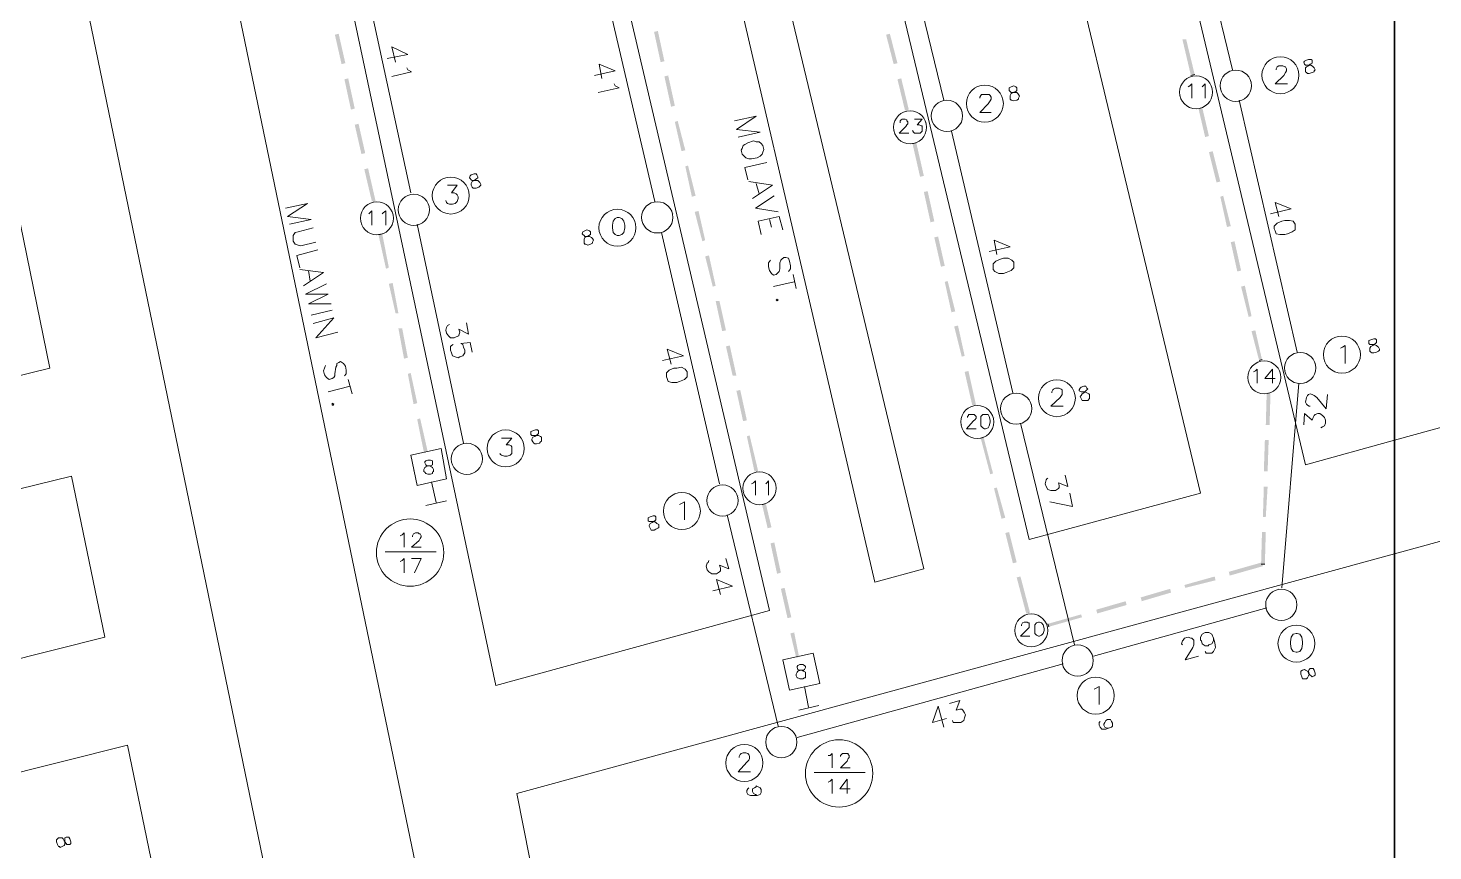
# Model space of a CAD drawing. Header units: millimetres. Extents: x -5 to 817, y 96 to 1062.
# Drawn here: x 508.7 to 631, y 532.2 to 603.9 of the extents above; entities that cross this region are included whole.
import ezdxf

# ---------------------------------------------------------------- set-up
doc = ezdxf.new("R2010")
doc.units = ezdxf.units.MM
for name, color, linetype, true_color in [('PDF_AERIAL', 8, 'Continuous', 0x808080), ('PDF_BORDER', 13, 'Continuous', 0xb85c5c), ('PDF_FEED', 11, 'Continuous', 0xff7f7f), ('PDF_HCOUNT', 8, 'Continuous', 0x808080), ('PDF_POLENUMBER', 8, 'Continuous', 0x808080), ('PDF_RDBKGRD', 8, 'Continuous', 0x808080), ('PDF_RDNAME', 8, 'Continuous', 0x808080), ('PDF_STRAND', 8, 'Continuous', 0x808080)]:
    doc.layers.add(name, color=color, linetype=linetype, true_color=true_color)

msp = doc.modelspace()

# ---------------------------------------------------------------- linework, layer by layer
at = {"layer": 'PDF_AERIAL', "lineweight": 9}
for points in [[(582.96, 620.02), (588.41, 597.6)], [(613.55, 600.24), (609.76, 615.82)], [(537.21, 611.7), (541.99, 589.52)], [(557.98, 611.28), (563.26, 588.78)], [(539.93, 601.23), (541.74, 601.56), (540.34, 602.22), (540.67, 600.9)], [(557.98, 599.74), (559.8, 600.15), (558.39, 600.73), (558.64, 599.49)], [(541.66, 600.4), (541.74, 600.24), (542.07, 600.07), (540.34, 599.66)], [(559.71, 599), (559.8, 598.84), (560.13, 598.67), (558.31, 598.26)], [(619.16, 575.67), (614.13, 597.6)], [(589.07, 594.88), (594.42, 572.12)], [(616.85, 587.7), (618.66, 588.12), (617.26, 588.69), (617.59, 587.46)], [(542.56, 586.8), (546.6, 567.75)], [(563.84, 586.06), (568.87, 564.21)], [(592.36, 584.41), (594.18, 584.82), (592.78, 585.4), (593.02, 584.16)], [(546.85, 578.22), (547.02, 577.23), (546.19, 577.65), (546.28, 577.4), (546.19, 577.15), (546.19, 577.07), (545.95, 576.99), (545.78, 576.9), (545.45, 576.9), (545.29, 577.07), (545.12, 577.32), (545.04, 577.56), (545.12, 577.81), (545.2, 577.98), (545.37, 578.06)], [(547.35, 575.67), (547.18, 576.49), (546.36, 576.41), (546.52, 576.33), (546.6, 576.08), (546.69, 575.83), (546.69, 575.59), (546.52, 575.34), (546.28, 575.26), (546.11, 575.17), (545.86, 575.26), (545.62, 575.34), (545.53, 575.59), (545.45, 575.83), (545.45, 576.16), (545.53, 576.24), (545.7, 576.33)], [(563.92, 574.93), (565.73, 575.34), (564.33, 575.91), (564.66, 574.6)], [(617.84, 555.14), (619.32, 572.95)], [(620.31, 570.97), (620.23, 570.97), (620.07, 571.05), (619.98, 571.13), (619.9, 571.3), (619.98, 571.71), (620.07, 571.88), (620.15, 571.96), (620.31, 572.04), (620.48, 571.96), (620.64, 571.88), (620.89, 571.71), (621.71, 570.72), (621.8, 571.96)], [(619.74, 569.32), (619.82, 570.31), (620.48, 569.73), (620.56, 569.98), (620.64, 570.14), (620.73, 570.23), (620.97, 570.31), (621.14, 570.31), (621.38, 570.14), (621.55, 569.98), (621.63, 569.73), (621.63, 569.48), (621.55, 569.24), (621.38, 569.15), (621.22, 569.07)], [(595.08, 569.48), (599.78, 550.19)], [(598.96, 564.95), (599.21, 563.96), (598.38, 564.29), (598.46, 564.04), (598.46, 563.88), (598.38, 563.8), (598.13, 563.63), (597.97, 563.63), (597.72, 563.63), (597.47, 563.71), (597.31, 563.96), (597.23, 564.21), (597.31, 564.54), (597.39, 564.62), (597.47, 564.7)], [(597.64, 562.64), (599.62, 562.23), (599.37, 563.38)], [(569.53, 561.49), (573.98, 543.1)], [(569.44, 557.69), (569.69, 556.79), (568.87, 557.12), (568.95, 556.87), (568.95, 556.62), (568.87, 556.54), (568.62, 556.37), (568.45, 556.37), (568.21, 556.37), (567.96, 556.54), (567.79, 556.7), (567.71, 557.03), (567.79, 557.28), (567.88, 557.36), (567.96, 557.53)], [(568.29, 554.89), (570.02, 555.3), (568.62, 555.88), (568.95, 554.56)], [(601.43, 549.2), (616.52, 553.41)], [(609.18, 550.19), (609.1, 550.27), (609.18, 550.52), (609.26, 550.6), (609.35, 550.77), (609.68, 550.85), (609.92, 550.77), (610.01, 550.77), (610.17, 550.6), (610.17, 550.44), (610.17, 550.19), (610.09, 549.94), (609.43, 548.87), (610.58, 549.2)], [(611.9, 550.77), (611.9, 550.52), (611.74, 550.27), (611.49, 550.19), (611.41, 550.11), (611.16, 550.11), (610.91, 550.27), (610.83, 550.52), (610.75, 550.6), (610.75, 550.85), (610.91, 551.1), (611.16, 551.26), (611.24, 551.26), (611.49, 551.26), (611.74, 551.1), (611.9, 550.77), (611.99, 550.36), (612.07, 549.94), (611.9, 549.61), (611.74, 549.45), (611.57, 549.45), (611.24, 549.45), (611.16, 549.61)], [(575.63, 542.11), (598.79, 548.54)], [(588.41, 543.02), (587.91, 544.83), (587.42, 543.43), (588.65, 543.76)], [(588.9, 545.08), (589.81, 545.33), (589.48, 544.5), (589.81, 544.58), (589.97, 544.58), (590.05, 544.5), (590.22, 544.26), (590.3, 544.09), (590.22, 543.84), (590.14, 543.6), (589.89, 543.43), (589.64, 543.43), (589.4, 543.43), (589.23, 543.43), (589.15, 543.6)]]:
    msp.add_lwpolyline(points, dxfattribs=at)
for points in [[(618.99, 586.8), (618.83, 587.05), (618.5, 587.13), (618.09, 587.13), (617.84, 587.05), (617.43, 586.88), (617.18, 586.63), (617.18, 586.39), (617.26, 586.22), (617.34, 585.97), (617.67, 585.89), (618.09, 585.89), (618.33, 585.97), (618.75, 586.14), (618.99, 586.3), (618.99, 586.63)], [(594.51, 583.5), (594.34, 583.67), (594.01, 583.83), (593.6, 583.83), (593.35, 583.75), (592.94, 583.58), (592.69, 583.34), (592.69, 583.01), (592.69, 582.84), (592.86, 582.68), (593.19, 582.51), (593.6, 582.51), (593.85, 582.59), (594.26, 582.76), (594.51, 583.01), (594.51, 583.34)], [(566.06, 573.94), (565.9, 574.18), (565.57, 574.35), (565.16, 574.27), (564.91, 574.27), (564.5, 574.1), (564.25, 573.85), (564.25, 573.52), (564.33, 573.36), (564.41, 573.11), (564.74, 573.03), (565.16, 573.03), (565.4, 573.11), (565.82, 573.28), (566.06, 573.52), (566.06, 573.77)]]:
    msp.add_lwpolyline(points, close=True, dxfattribs=at)
at = {"layer": 'PDF_BORDER', "lineweight": 25}
for points in [[(501.01, 424.46), (627.65, 424.46), (627.65, 143.48), (627.65, 424.46), (807.39, 424.46), (627.65, 424.46), (627.65, 746.99), (807.39, 746.99)], [(627.65, 640.47), (627.65, 424.46), (377.18, 424.46)]]:
    msp.add_lwpolyline(points, dxfattribs=at)
at = {"layer": 'PDF_FEED', "lineweight": 0}
for points in [[(610.25, 599.82), (609.92, 599.74)], [(585.68, 593.81), (586.01, 593.89)], [(539.18, 585.89), (539.51, 585.97)], [(616.11, 575.01), (615.86, 574.93)], [(591.62, 568.16), (591.87, 568.25)], [(572.58, 562.39), (572.91, 562.48)], [(616.36, 557.2), (616.03, 557.2)], [(597.56, 551.76), (597.47, 552.01)]]:
    msp.add_lwpolyline(points, dxfattribs=at)
at = {"layer": 'PDF_FEED', "lineweight": 20}
for points in [[(610.09, 599.74), (610.09, 599.74)], [(611.9, 598.67), (611.9, 598.67)], [(609.02, 598.01), (609.02, 598.01)], [(610.75, 596.94), (610.75, 596.94)], [(585.19, 596.69), (585.19, 596.69)], [(584.12, 594.96), (584.12, 594.96)], [(586.92, 595.62), (586.92, 595.62)], [(585.85, 593.89), (585.85, 593.89)], [(538.77, 588.78), (538.77, 588.78)], [(540.5, 587.62), (540.5, 587.62)], [(537.62, 587.05), (537.62, 587.05)], [(539.35, 585.89), (539.35, 585.89)], [(616.03, 575.01), (616.03, 575.01)], [(617.76, 573.85), (617.76, 573.85)], [(614.87, 573.19), (614.87, 573.19)], [(616.69, 572.12), (616.69, 572.12)], [(591.04, 571.05), (591.04, 571.05)], [(592.86, 569.98), (592.86, 569.98)], [(589.97, 569.32), (589.97, 569.32)], [(591.79, 568.16), (591.79, 568.16)], [(543.31, 566.93), (543.31, 566.93)], [(542.24, 565.36), (542.24, 565.36)], [(544.87, 565.94), (544.87, 565.94)], [(572.08, 565.28), (572.08, 565.28)], [(543.8, 564.37), (544.21, 562.56)], [(543.8, 564.37), (543.8, 564.37)], [(573.89, 564.21), (573.89, 564.21)], [(543.31, 562.31), (545.12, 562.72)], [(571.01, 563.55), (571.01, 563.55)], [(572.74, 562.39), (572.74, 562.39)], [(539.76, 558.27), (544.21, 558.27)], [(595.74, 552.99), (595.74, 552.99)], [(597.56, 551.84), (597.56, 551.84)], [(594.67, 551.18), (594.67, 551.18)], [(596.49, 550.11), (596.49, 550.11)], [(575.71, 549.12), (575.71, 549.12)], [(577.28, 548.13), (577.28, 548.13)], [(574.64, 547.55), (574.64, 547.55)], [(576.29, 546.56), (576.29, 546.56)], [(576.29, 546.56), (576.62, 544.75)], [(575.79, 544.5), (577.52, 544.91)], [(577.11, 539.06), (581.56, 539.06)]]:
    msp.add_lwpolyline(points, dxfattribs=at)
at = {"layer": 'PDF_FEED', "color": 7, "lineweight": 9}
for points in [[(609.68, 598.75), (609.84, 598.84), (610.01, 599), (610.01, 597.76)], [(610.91, 598.75), (611, 598.84), (611.16, 599), (611.16, 597.76)], [(584.61, 595.62), (584.61, 595.7), (584.61, 595.78), (584.7, 595.87), (584.78, 595.95), (585.03, 595.95), (585.19, 595.87), (585.19, 595.78), (585.27, 595.7), (585.27, 595.54), (585.19, 595.45), (585.11, 595.29), (584.53, 594.71), (585.36, 594.71)], [(585.85, 595.95), (586.51, 595.95), (586.1, 595.45), (586.26, 595.45), (586.43, 595.37), (586.51, 595.37), (586.51, 595.13), (586.51, 595.04), (586.51, 594.88), (586.34, 594.71), (586.18, 594.71), (586.01, 594.71), (585.85, 594.71), (585.77, 594.8), (585.68, 594.96)], [(538.36, 587.7), (538.44, 587.79), (538.61, 587.95), (538.61, 586.72)], [(539.51, 587.7), (539.6, 587.79), (539.84, 587.95), (539.84, 586.72)], [(615.37, 573.94), (615.53, 574.02), (615.7, 574.18), (615.7, 572.95)], [(617.01, 572.95), (617.01, 574.18), (616.36, 573.36), (617.26, 573.36)], [(590.47, 569.98), (590.47, 570.06), (590.55, 570.14), (590.55, 570.23), (590.71, 570.23), (590.96, 570.23), (591.04, 570.23), (591.13, 570.14), (591.21, 570.06), (591.21, 569.9), (591.13, 569.81), (590.96, 569.65), (590.38, 568.99), (591.21, 568.99)], [(571.67, 564.21), (571.83, 564.29), (572, 564.45), (572, 563.22)], [(572.91, 564.21), (572.99, 564.29), (573.15, 564.45), (573.15, 563.22)], [(541.08, 559.67), (541.25, 559.76), (541.41, 559.92), (541.41, 558.68)], [(542.15, 559.59), (542.15, 559.67), (542.24, 559.84), (542.4, 559.92), (542.65, 559.92), (542.73, 559.84), (542.81, 559.84), (542.89, 559.67), (542.89, 559.59), (542.81, 559.43), (542.73, 559.26), (542.07, 558.68), (542.89, 558.68)], [(541.08, 557.45), (541.25, 557.53), (541.41, 557.69), (541.41, 556.46)], [(542.32, 556.46), (542.89, 557.69), (542.07, 557.69)], [(595.17, 551.84), (595.17, 551.92), (595.25, 552.09), (595.41, 552.17), (595.66, 552.17), (595.74, 552.09), (595.83, 552.09), (595.83, 551.92), (595.83, 551.84), (595.83, 551.68), (595.66, 551.51), (595.08, 550.93), (595.91, 550.93)], [(578.35, 540.54), (578.51, 540.54), (578.68, 540.71), (578.68, 539.47)], [(579.42, 540.46), (579.42, 540.54), (579.5, 540.63), (579.58, 540.71), (579.67, 540.71), (579.91, 540.71), (580.08, 540.71), (580.08, 540.63), (580.16, 540.54), (580.16, 540.38), (580.08, 540.3), (580, 540.05), (579.42, 539.47), (580.24, 539.47)], [(578.35, 538.24), (578.51, 538.32), (578.68, 538.48), (578.68, 537.25)], [(580, 537.25), (580, 538.48), (579.34, 537.66), (580.24, 537.66)]]:
    msp.add_lwpolyline(points, dxfattribs=at)
for points in [[(591.95, 570.23), (591.79, 570.23), (591.62, 570.06), (591.62, 569.73), (591.62, 569.57), (591.62, 569.24), (591.79, 569.07), (591.95, 568.99), (592.03, 568.99), (592.28, 569.07), (592.36, 569.24), (592.45, 569.57), (592.45, 569.73), (592.36, 570.06), (592.28, 570.23), (592.03, 570.23)], [(543.47, 566.27), (543.31, 566.19), (543.22, 566.1), (543.22, 566.02), (543.31, 565.86), (543.39, 565.77), (543.64, 565.77), (543.8, 565.69), (543.88, 565.61), (543.97, 565.44), (543.97, 565.28), (543.88, 565.2), (543.88, 565.11), (543.72, 565.03), (543.47, 565.03), (543.31, 565.11), (543.22, 565.2), (543.14, 565.28), (543.14, 565.44), (543.22, 565.61), (543.31, 565.69), (543.47, 565.77), (543.72, 565.77), (543.88, 565.86), (543.88, 566.02), (543.88, 566.1), (543.88, 566.19), (543.72, 566.27)], [(596.65, 552.17), (596.49, 552.09), (596.32, 551.92), (596.32, 551.59), (596.32, 551.43), (596.32, 551.18), (596.49, 551.02), (596.65, 550.93), (596.73, 550.93), (596.9, 551.02), (597.06, 551.18), (597.15, 551.43), (597.15, 551.59), (597.06, 551.92), (596.9, 552.09), (596.73, 552.17)], [(575.87, 548.46), (575.71, 548.38), (575.63, 548.3), (575.63, 548.21), (575.71, 548.05), (575.79, 547.97), (576.04, 547.97), (576.2, 547.88), (576.37, 547.8), (576.37, 547.64), (576.37, 547.47), (576.37, 547.31), (576.29, 547.31), (576.12, 547.22), (575.87, 547.22), (575.71, 547.31), (575.63, 547.31), (575.54, 547.47), (575.54, 547.64), (575.63, 547.8), (575.71, 547.88), (575.96, 547.97), (576.2, 547.97), (576.29, 548.05), (576.37, 548.21), (576.37, 548.3), (576.29, 548.38), (576.12, 548.46)]]:
    msp.add_lwpolyline(points, close=True, dxfattribs=at)
at = {"layer": 'PDF_FEED', "lineweight": 20}
for points in [[(542.56, 564.04), (545.12, 564.62), (544.63, 567.26), (541.99, 566.68)], [(574.97, 546.23), (577.61, 546.81), (577.03, 549.45), (574.39, 548.87)]]:
    msp.add_lwpolyline(points, close=True, dxfattribs=at)
for centre, radius in [((610.37, 598.28), 1.44), ((585.47, 595.23), 1.44), ((539.05, 587.31), 1.44), ((616.31, 573.46), 1.44), ((591.32, 569.58), 1.44), ((572.36, 563.81), 1.44), ((541.94, 558.21), 2.93), ((596.02, 551.44), 1.44), ((579.29, 538.99), 2.93)]:
    msp.add_circle(centre, radius, dxfattribs=at)
at = {"layer": 'PDF_FEED', "transparency": 33554559}
for points in [[(536.3, 600.81), (535.39, 603.29), (535.72, 603.37)], [(535.97, 600.73), (536.3, 600.81), (535.39, 603.29)], [(564.08, 600.98), (563.18, 603.53), (563.51, 603.62)], [(563.75, 600.9), (564.08, 600.98), (563.18, 603.53)], [(584.37, 600.81), (583.38, 603.29), (583.71, 603.37)], [(584.04, 600.73), (584.37, 600.81), (583.38, 603.29)], [(609.51, 602.88), (609.18, 602.88), (610.25, 599.82)], [(609.18, 602.88), (610.25, 599.82), (609.92, 599.74)], [(537.12, 596.86), (536.22, 599.41), (536.55, 599.49)], [(536.79, 596.77), (537.12, 596.86), (536.22, 599.41)], [(564.99, 597.1), (564.08, 599.66), (564.41, 599.74)], [(564.66, 597.02), (564.99, 597.1), (564.08, 599.66)], [(585.36, 596.77), (584.37, 599.41), (584.7, 599.49)], [(585.03, 596.69), (585.36, 596.77), (584.37, 599.41)], [(610.91, 596.94), (610.58, 596.86), (611.49, 594.47)], [(565.9, 593.23), (564.99, 595.7), (565.24, 595.78)], [(565.57, 593.15), (565.9, 593.23), (564.99, 595.7)], [(610.58, 596.86), (611.49, 594.47), (611.16, 594.38)], [(538.03, 592.98), (537.12, 595.45), (537.45, 595.54)], [(537.7, 592.9), (538.03, 592.98), (537.12, 595.45)], [(586.67, 591), (585.68, 593.81), (586.01, 593.89)], [(586.34, 590.92), (586.67, 591), (585.68, 593.81)], [(611.82, 593.15), (611.49, 593.06), (612.48, 590.51)], [(611.49, 593.06), (612.48, 590.51), (612.15, 590.43)], [(538.94, 588.78), (537.95, 591.58), (538.28, 591.66)], [(538.61, 588.78), (538.94, 588.78), (537.95, 591.58)], [(566.8, 589.27), (565.9, 591.83), (566.14, 591.91)], [(566.47, 589.19), (566.8, 589.27), (565.9, 591.83)], [(587.58, 587.05), (586.67, 589.6), (587, 589.68)], [(587.25, 586.96), (587.58, 587.05), (586.67, 589.6)], [(612.73, 589.27), (612.48, 589.19), (613.39, 586.63)], [(612.48, 589.19), (613.39, 586.63), (613.06, 586.55)], [(567.63, 585.4), (566.72, 587.87), (567.05, 587.95)], [(567.38, 585.31), (567.63, 585.4), (566.72, 587.87)], [(540.09, 583.01), (539.18, 585.89), (539.51, 585.97)], [(539.84, 582.92), (540.09, 583.01), (539.18, 585.89)], [(588.49, 583.17), (587.58, 585.64), (587.91, 585.73)], [(588.16, 583.09), (588.49, 583.17), (587.58, 585.64)], [(613.72, 585.31), (613.39, 585.23), (614.29, 582.76)], [(613.39, 585.23), (614.29, 582.76), (613.96, 582.68)], [(568.54, 581.44), (567.63, 583.99), (567.96, 584.08)], [(568.29, 581.36), (568.54, 581.44), (567.63, 583.99)], [(540.92, 579.05), (540.09, 581.6), (540.42, 581.69)], [(540.67, 579.05), (540.92, 579.05), (540.09, 581.6)], [(589.4, 579.21), (588.49, 581.77), (588.74, 581.85)], [(589.07, 579.13), (589.4, 579.21), (588.49, 581.77)], [(614.62, 581.44), (614.29, 581.36), (615.2, 578.8)], [(614.29, 581.36), (615.2, 578.8), (614.95, 578.72)], [(569.11, 577.48), (569.44, 577.56), (568.54, 580.12)], [(569.44, 577.56), (568.54, 580.12), (568.87, 580.12)], [(541.41, 575.09), (541.74, 575.17), (540.92, 577.73)], [(541.74, 575.17), (540.92, 577.73), (541.25, 577.73)], [(590.22, 575.34), (589.31, 577.89), (589.64, 577.98)], [(589.97, 575.26), (590.22, 575.34), (589.31, 577.89)], [(615.53, 577.56), (615.2, 577.48), (616.11, 575.01)], [(615.2, 577.48), (616.11, 575.01), (615.86, 574.93)], [(570.35, 573.61), (569.44, 576.16), (569.77, 576.24)], [(570.02, 573.61), (570.35, 573.61), (569.44, 576.16)], [(542.56, 571.22), (541.74, 573.77), (541.99, 573.85)], [(542.24, 571.13), (542.56, 571.22), (541.74, 573.77)], [(591.21, 571.05), (590.22, 573.94), (590.55, 574.02)], [(590.88, 571.05), (591.21, 571.05), (590.22, 573.94)], [(571.26, 569.73), (570.35, 572.29), (570.68, 572.37)], [(570.93, 569.65), (571.26, 569.73), (570.35, 572.29)], [(616.52, 572.12), (616.77, 569.32), (616.44, 569.32)], [(616.85, 572.12), (616.52, 572.12), (616.77, 569.32)], [(543.47, 567.01), (542.56, 569.81), (542.81, 569.9)], [(543.14, 566.93), (543.47, 567.01), (542.56, 569.81)], [(572.25, 565.28), (571.26, 568.33), (571.5, 568.41)], [(571.92, 565.28), (572.25, 565.28), (571.26, 568.33)], [(592.69, 565.11), (591.62, 568.16), (591.87, 568.25)], [(592.45, 565.03), (592.69, 565.11), (591.62, 568.16)], [(616.36, 568), (616.6, 565.28), (616.27, 565.28)], [(616.69, 568), (616.36, 568), (616.6, 565.28)], [(593.76, 561.24), (592.78, 563.8), (593.02, 563.88)], [(616.27, 563.96), (616.44, 561.32), (616.19, 561.32)], [(616.6, 563.96), (616.27, 563.96), (616.44, 561.32)], [(593.43, 561.16), (593.76, 561.24), (592.78, 563.8)], [(573.4, 560.41), (572.58, 562.39), (572.91, 562.48)], [(573.07, 560.33), (573.4, 560.41), (572.58, 562.39)], [(574.22, 556.46), (573.32, 559.01), (573.65, 559.1)], [(573.89, 556.37), (574.22, 556.46), (573.32, 559.01)], [(594.75, 557.36), (593.76, 559.92), (594.09, 560)], [(594.42, 557.28), (594.75, 557.36), (593.76, 559.92)], [(616.11, 560), (616.36, 557.2), (616.03, 557.2)], [(616.44, 560), (616.11, 560), (616.36, 557.2)], [(616.11, 557.36), (613.3, 556.21), (613.22, 556.54)], [(616.19, 557.03), (616.11, 557.36), (613.3, 556.21)], [(595.91, 552.99), (594.75, 556.05), (595.08, 556.13)], [(595.58, 552.91), (595.91, 552.99), (594.75, 556.05)], [(611.99, 556.13), (609.43, 555.14), (609.35, 555.39)], [(612.07, 555.8), (611.99, 556.13), (609.43, 555.14)], [(575.13, 552.58), (574.22, 555.06), (574.55, 555.14)], [(574.8, 552.5), (575.13, 552.58), (574.22, 555.06)], [(608.11, 555.06), (605.64, 553.98), (605.55, 554.31)], [(608.19, 554.73), (608.11, 555.06), (605.64, 553.98)], [(604.24, 553.98), (601.76, 552.91), (601.68, 553.24)], [(604.32, 553.65), (604.24, 553.98), (601.76, 552.91)], [(600.36, 552.83), (597.56, 551.76), (597.47, 552.01)], [(600.44, 552.58), (600.36, 552.83), (597.56, 551.76)], [(575.79, 549.2), (575.05, 551.18), (575.38, 551.26)], [(575.54, 549.12), (575.79, 549.2), (575.05, 551.18)]]:
    msp.add_solid(points, dxfattribs=at)
at = {"layer": 'PDF_HCOUNT', "lineweight": 9}
for points in [[(617.34, 600.24), (617.34, 600.32), (617.43, 600.48), (617.59, 600.57), (617.92, 600.57), (618.09, 600.48), (618.17, 600.48), (618.25, 600.32), (618.25, 600.15), (618.17, 599.99), (618, 599.74), (617.26, 599), (618.33, 599)], [(591.54, 597.76), (591.54, 597.85), (591.62, 598.01), (591.7, 598.09), (591.87, 598.09), (592.2, 598.09), (592.36, 598.09), (592.45, 598.01), (592.53, 597.85), (592.53, 597.68), (592.45, 597.52), (592.28, 597.27), (591.54, 596.53), (592.53, 596.53)], [(545.2, 590.18), (546.03, 590.18), (545.53, 589.52), (545.78, 589.52), (545.95, 589.44), (546.03, 589.35), (546.11, 589.19), (546.11, 589.02), (546.03, 588.78), (545.86, 588.61), (545.62, 588.53), (545.37, 588.53), (545.2, 588.61), (545.12, 588.69), (545.04, 588.86)], [(622.95, 576), (623.12, 576.08), (623.36, 576.24), (623.36, 574.68)], [(597.8, 572.12), (597.8, 572.2), (597.89, 572.37), (597.97, 572.45), (598.13, 572.53), (598.46, 572.53), (598.63, 572.45), (598.71, 572.37), (598.71, 572.2), (598.71, 572.04), (598.71, 571.96), (598.55, 571.71), (597.72, 570.97), (598.79, 570.97)], [(549.9, 568.16), (550.81, 568.16), (550.31, 567.59), (550.56, 567.59), (550.73, 567.51), (550.81, 567.42), (550.81, 567.18), (550.81, 567.01), (550.81, 566.85), (550.64, 566.68), (550.4, 566.6), (550.15, 566.6), (549.9, 566.68), (549.82, 566.76), (549.74, 566.85)], [(565.4, 562.39), (565.57, 562.48), (565.82, 562.64), (565.82, 561.07)], [(601.51, 546.32), (601.68, 546.4), (601.93, 546.56), (601.93, 545)], [(570.6, 540.38), (570.6, 540.46), (570.68, 540.63), (570.76, 540.71), (570.93, 540.79), (571.17, 540.79), (571.34, 540.71), (571.42, 540.63), (571.5, 540.46), (571.5, 540.3), (571.42, 540.13), (571.26, 539.97), (570.51, 539.14), (571.59, 539.14)]]:
    msp.add_lwpolyline(points, dxfattribs=at)
for points in [[(559.96, 587.38), (559.8, 587.29), (559.63, 587.05), (559.55, 586.72), (559.55, 586.47), (559.63, 586.06), (559.8, 585.89), (559.96, 585.81), (560.13, 585.81), (560.37, 585.89), (560.54, 586.06), (560.62, 586.47), (560.62, 586.72), (560.54, 587.05), (560.37, 587.29), (560.13, 587.38)], [(619.08, 551.18), (618.83, 551.1), (618.66, 550.85), (618.58, 550.44), (618.58, 550.27), (618.66, 549.86), (618.83, 549.61), (619.08, 549.53), (619.16, 549.53), (619.41, 549.61), (619.57, 549.86), (619.65, 550.27), (619.65, 550.44), (619.57, 550.85), (619.41, 551.1), (619.16, 551.18)]]:
    msp.add_lwpolyline(points, close=True, dxfattribs=at)
for centre in [(617.71, 599.76), (591.98, 597.29), (545.48, 589.29), (559.99, 586.49), (623.07, 575.44), (598.25, 571.65), (550.26, 567.28), (565.6, 561.83), (619.11, 550.29), (601.63, 545.76), (571.04, 539.9)]:
    msp.add_circle(centre, 1.61, dxfattribs=at)
at = {"layer": 'PDF_POLENUMBER', "lineweight": 9}
for points in [[(619.98, 601.06), (619.82, 600.98), (619.74, 600.9), (619.82, 600.73), (619.9, 600.65), (619.98, 600.65), (620.23, 600.65), (620.4, 600.65), (620.56, 600.48), (620.64, 600.4), (620.73, 600.24), (620.64, 600.15), (620.64, 600.07), (620.48, 599.99), (620.23, 599.91), (620.07, 599.91), (619.98, 599.99), (619.9, 600.07), (619.9, 600.24), (619.9, 600.4), (619.98, 600.48), (620.15, 600.57), (620.31, 600.73), (620.48, 600.81), (620.48, 600.9), (620.48, 601.06), (620.4, 601.14), (620.15, 601.14)], [(594.26, 598.75), (594.09, 598.67), (594.09, 598.51), (594.09, 598.42), (594.18, 598.34), (594.26, 598.26), (594.51, 598.26), (594.75, 598.26), (594.84, 598.18), (594.92, 598.09), (595, 597.93), (594.92, 597.76), (594.92, 597.68), (594.75, 597.6), (594.51, 597.52), (594.34, 597.6), (594.26, 597.6), (594.18, 597.68), (594.18, 597.85), (594.18, 598.01), (594.26, 598.18), (594.42, 598.26), (594.67, 598.34), (594.75, 598.42), (594.75, 598.59), (594.75, 598.67), (594.67, 598.75), (594.51, 598.84)], [(547.26, 591.09), (547.18, 591), (547.1, 590.84), (547.18, 590.76), (547.26, 590.67), (547.35, 590.59), (547.59, 590.59), (547.84, 590.59), (547.92, 590.51), (548.01, 590.43), (548.09, 590.26), (548.09, 590.18), (548.01, 590.1), (547.92, 590.01), (547.68, 589.93), (547.51, 589.93), (547.43, 589.93), (547.35, 590.01), (547.26, 590.18), (547.26, 590.34), (547.35, 590.51), (547.51, 590.59), (547.76, 590.76), (547.84, 590.84), (547.84, 590.92), (547.76, 591.09), (547.68, 591.17), (547.51, 591.17)], [(557.16, 586.22), (556.99, 586.14), (556.91, 585.97), (556.99, 585.89), (557.08, 585.81), (557.16, 585.73), (557.41, 585.73), (557.57, 585.73), (557.74, 585.64), (557.82, 585.56), (557.9, 585.4), (557.82, 585.23), (557.82, 585.15), (557.65, 585.07), (557.41, 584.98), (557.24, 585.07), (557.16, 585.07), (557.08, 585.15), (557.08, 585.31), (557.08, 585.48), (557.16, 585.64), (557.32, 585.73), (557.49, 585.81), (557.65, 585.89), (557.65, 586.06), (557.65, 586.14), (557.57, 586.22), (557.32, 586.3)], [(625.59, 576.74), (625.42, 576.66), (625.42, 576.57), (625.42, 576.41), (625.51, 576.33), (625.67, 576.33), (625.84, 576.33), (626.08, 576.24), (626.17, 576.16), (626.25, 576.08), (626.33, 575.91), (626.33, 575.83), (626.25, 575.75), (626.08, 575.67), (625.84, 575.59), (625.67, 575.59), (625.59, 575.67), (625.51, 575.75), (625.51, 575.91), (625.51, 576), (625.59, 576.16), (625.75, 576.24), (626, 576.41), (626.08, 576.49), (626.08, 576.57), (626.08, 576.74), (626, 576.82), (625.84, 576.82)], [(600.36, 572.62), (600.28, 572.53), (600.2, 572.37), (600.2, 572.29), (600.36, 572.2), (600.44, 572.2), (600.69, 572.2), (600.86, 572.12), (601.02, 572.04), (601.1, 571.96), (601.1, 571.79), (601.1, 571.63), (600.94, 571.46), (600.69, 571.46), (600.53, 571.46), (600.44, 571.46), (600.36, 571.63), (600.28, 571.79), (600.36, 571.88), (600.44, 572.04), (600.61, 572.12), (600.77, 572.29), (600.86, 572.37), (600.94, 572.45), (600.86, 572.53), (600.77, 572.7), (600.61, 572.7)], [(552.62, 568.82), (552.46, 568.74), (552.46, 568.58), (552.46, 568.49), (552.54, 568.41), (552.71, 568.41), (552.95, 568.41), (553.12, 568.41), (553.28, 568.33), (553.37, 568.25), (553.37, 568), (553.37, 567.92), (553.28, 567.84), (553.2, 567.75), (552.95, 567.67), (552.79, 567.67), (552.71, 567.75), (552.62, 567.84), (552.54, 568), (552.54, 568.08), (552.62, 568.25), (552.79, 568.33), (553.04, 568.49), (553.12, 568.58), (553.12, 568.66), (553.12, 568.82), (553.04, 568.91), (552.87, 568.91)], [(562.85, 561.32), (562.68, 561.24), (562.68, 561.07), (562.68, 560.99), (562.76, 560.91), (562.93, 560.91), (563.18, 560.91), (563.34, 560.83), (563.42, 560.74), (563.59, 560.66), (563.59, 560.5), (563.59, 560.41), (563.51, 560.33), (563.34, 560.25), (563.18, 560.17), (562.93, 560.17), (562.85, 560.33), (562.76, 560.5), (562.76, 560.58), (562.85, 560.74), (563.01, 560.83), (563.26, 560.99), (563.34, 561.07), (563.34, 561.16), (563.34, 561.32), (563.26, 561.4), (563.09, 561.4)], [(620.64, 547.97), (620.56, 548.13), (620.4, 548.13), (620.31, 548.13), (620.23, 548.05), (620.15, 547.88), (620.23, 547.64), (620.15, 547.47), (620.07, 547.31), (619.98, 547.22), (619.82, 547.22), (619.74, 547.22), (619.65, 547.22), (619.57, 547.39), (619.49, 547.64), (619.49, 547.8), (619.49, 547.88), (619.65, 547.97), (619.82, 548.05), (619.9, 547.97), (620.07, 547.88), (620.15, 547.72), (620.31, 547.55), (620.4, 547.47), (620.48, 547.39), (620.64, 547.47), (620.73, 547.55), (620.73, 547.72)], [(512.31, 533.29), (512.22, 533.45), (512.14, 533.45), (511.98, 533.45), (511.89, 533.37), (511.89, 533.29), (511.89, 533.04), (511.89, 532.79), (511.81, 532.71), (511.65, 532.63), (511.48, 532.55), (511.4, 532.63), (511.32, 532.63), (511.23, 532.79), (511.15, 533.04), (511.15, 533.21), (511.23, 533.29), (511.32, 533.37), (511.48, 533.37), (511.65, 533.37), (511.73, 533.29), (511.81, 533.12), (511.98, 532.88), (512.06, 532.79), (512.14, 532.79), (512.31, 532.79), (512.39, 532.88), (512.39, 533.04)]]:
    msp.add_lwpolyline(points, close=True, dxfattribs=at)
for points in [[(602.75, 542.94), (602.59, 542.94), (602.42, 543.02), (602.34, 543.18), (602.34, 543.27), (602.42, 543.43), (602.5, 543.6), (602.67, 543.68), (602.75, 543.68), (602.92, 543.68), (603, 543.51), (603.08, 543.35), (603.08, 543.1), (603, 543.02), (602.75, 542.94), (602.5, 542.85), (602.17, 542.85), (602.01, 543.02), (601.93, 543.18), (601.93, 543.27), (601.93, 543.43), (602.01, 543.51)], [(572.16, 537.08), (572, 537.16), (571.83, 537.25), (571.75, 537.41), (571.75, 537.49), (571.75, 537.66), (571.92, 537.74), (572.08, 537.82), (572.08, 537.91), (572.25, 537.82), (572.41, 537.74), (572.49, 537.58), (572.49, 537.49), (572.49, 537.33), (572.41, 537.16), (572.16, 537.08), (571.83, 537.08), (571.59, 537.08), (571.34, 537.16), (571.26, 537.33), (571.26, 537.49), (571.34, 537.66), (571.42, 537.74)]]:
    msp.add_lwpolyline(points, dxfattribs=at)
at = {"layer": 'PDF_RDBKGRD', "lineweight": 0}
for points in [[(659.81, 576.82), (627.65, 568), (619.9, 565.86), (601.84, 641.71), (627.65, 649.13), (644.06, 653.75), (651.48, 629.84), (627.65, 623.4), (619.32, 621.18)], [(564.08, 449.69), (563.75, 474.09), (551.22, 537.25), (627.65, 558.11), (662.28, 567.59)]]:
    msp.add_lwpolyline(points, dxfattribs=at)
for points in [[(592.61, 639.07), (577.77, 634.86), (595.83, 559.34), (610.75, 563.38)], [(568.62, 632.23), (564.83, 631.15), (582.39, 555.63), (586.67, 556.79)], [(535.64, 611.45), (549.41, 546.65), (573.24, 553.16), (555.59, 628.52), (533.41, 622.25)], [(530.61, 524.39), (539.76, 480.85), (540.26, 449.61), (554.52, 449.69), (554.27, 473.1), (549.16, 498.5), (524.01, 619.78), (511.56, 616.64)], [(426.81, 569.15), (507.44, 589.6), (510.58, 574.27), (432.74, 555.14)], [(515.36, 550.85), (442.31, 532.47), (436.46, 546.23), (512.47, 564.87)], [(520.3, 527.11), (451.54, 510.62), (446.02, 523.56), (517.34, 541.45)]]:
    msp.add_lwpolyline(points, close=True, dxfattribs=at)
at = {"layer": 'PDF_RDNAME', "lineweight": 9}
for points in [[(570.18, 595.78), (572.08, 596.2), (570.35, 595.04), (572.41, 594.8), (570.51, 594.38)], [(572.99, 592.16), (571.09, 591.74), (571.34, 590.67)], [(571.42, 590.51), (573.48, 590.18), (571.75, 589.02)], [(572.08, 590.34), (572.33, 589.44)], [(531.1, 588.2), (533, 588.61), (531.27, 587.46), (533.33, 587.21), (531.43, 586.8)], [(573.65, 589.27), (572, 588.2), (573.98, 587.87)], [(572.49, 585.89), (572.25, 587.05), (574.06, 587.46), (574.39, 586.3)], [(573.24, 587.21), (573.4, 586.55)], [(533.5, 586.47), (532.18, 586.14), (531.93, 586.06), (531.76, 585.81), (531.76, 585.48), (531.76, 585.31), (531.93, 585.07), (532.18, 584.98), (532.42, 584.9), (533.74, 585.23)], [(533.91, 584.57), (532.09, 584.08), (532.34, 583.01)], [(574.88, 582.68), (575.05, 582.92), (575.05, 583.17), (574.97, 583.58), (574.88, 583.83), (574.64, 583.91), (574.47, 583.91), (574.31, 583.75), (574.22, 583.67), (574.14, 583.42), (574.14, 582.92), (574.06, 582.68), (573.98, 582.59), (573.81, 582.43), (573.57, 582.35), (573.4, 582.51), (573.24, 582.76), (573.15, 583.09), (573.15, 583.42), (573.32, 583.67)], [(532.34, 582.84), (534.4, 582.59), (532.67, 581.44)], [(533.08, 582.76), (533.25, 581.85)], [(575.3, 582.43), (575.54, 581.19)], [(534.65, 581.6), (532.84, 580.7), (534.81, 580.7), (533.08, 579.87), (535.06, 579.87)], [(575.38, 581.77), (573.57, 581.36)], [(535.14, 579.3), (533.33, 578.88)], [(533.5, 578.14), (535.31, 578.64), (533.74, 576.9), (535.64, 577.4)], [(536.22, 573.61), (536.38, 573.77), (536.38, 574.1), (536.3, 574.43), (536.13, 574.68), (535.89, 574.84), (535.72, 574.76), (535.56, 574.68), (535.56, 574.51), (535.47, 574.35), (535.39, 573.77), (535.39, 573.61), (535.31, 573.44), (535.14, 573.36), (534.9, 573.28), (534.65, 573.44), (534.49, 573.69), (534.4, 574.02), (534.49, 574.27), (534.57, 574.51)], [(536.71, 572.7), (534.81, 572.2)], [(536.55, 573.28), (536.88, 572.04)]]:
    msp.add_lwpolyline(points, dxfattribs=at)
for points in [[(572.66, 593.64), (572.49, 593.81), (572.33, 593.97), (572.08, 593.97), (571.83, 594.05), (571.34, 593.89), (571.09, 593.72), (570.93, 593.64), (570.84, 593.39), (570.76, 593.23), (570.84, 592.9), (571.01, 592.73), (571.17, 592.57), (571.42, 592.49), (571.67, 592.49), (572.16, 592.57), (572.41, 592.73), (572.58, 592.9), (572.66, 593.06), (572.74, 593.31)], [(573.98, 580.2), (573.89, 580.28), (573.81, 580.2), (573.89, 580.12)], [(535.31, 571.13), (535.14, 571.22), (535.14, 571.05), (535.23, 571.05)]]:
    msp.add_lwpolyline(points, close=True, dxfattribs=at)
at = {"layer": 'PDF_STRAND', "lineweight": 9}
for points in [[(613.55, 600.24), (613.55, 600.24)], [(613.55, 600.24), (613.55, 600.24)], [(612.56, 598.59), (612.56, 598.59)], [(612.56, 598.59), (612.56, 598.59)], [(615.2, 599.25), (615.2, 599.25)], [(615.2, 599.25), (615.2, 599.25)], [(615.2, 599.25), (615.2, 599.25)], [(588.41, 597.6), (588.41, 597.6)], [(588.41, 597.6), (588.41, 597.6)], [(588.41, 597.6), (588.41, 597.6)], [(614.13, 597.6), (614.13, 597.6)], [(614.13, 597.6), (614.13, 597.6)], [(614.13, 597.6), (614.13, 597.6)], [(587.42, 595.95), (587.42, 595.95)], [(587.42, 595.95), (587.42, 595.95)], [(587.42, 595.95), (587.42, 595.95)], [(590.05, 596.61), (590.05, 596.61)], [(590.05, 596.61), (590.05, 596.61)], [(589.07, 594.88), (589.07, 594.88)], [(589.07, 594.88), (589.07, 594.88)], [(541.99, 589.52), (541.99, 589.52)], [(541.99, 589.52), (541.99, 589.52)], [(541.99, 589.52), (541.99, 589.52)], [(543.64, 588.45), (543.64, 588.45)], [(543.64, 588.45), (543.64, 588.45)], [(563.26, 588.78), (563.26, 588.78)], [(563.26, 588.78), (563.26, 588.78)], [(563.26, 588.78), (563.26, 588.78)], [(540.92, 587.87), (540.92, 587.87)], [(540.92, 587.87), (540.92, 587.87)], [(540.92, 587.87), (540.92, 587.87)], [(562.19, 587.13), (562.19, 587.13)], [(562.19, 587.13), (562.19, 587.13)], [(562.19, 587.13), (562.19, 587.13)], [(564.83, 587.7), (564.83, 587.7)], [(564.83, 587.7), (564.83, 587.7)], [(542.56, 586.8), (542.56, 586.8)], [(542.56, 586.8), (542.56, 586.8)], [(563.84, 586.06), (563.84, 586.06)], [(563.84, 586.06), (563.84, 586.06)], [(619.16, 575.67), (619.16, 575.67)], [(619.16, 575.67), (619.16, 575.67)], [(618.17, 574.02), (618.17, 574.02)], [(618.17, 574.02), (618.17, 574.02)], [(620.81, 574.68), (620.81, 574.68)], [(620.81, 574.68), (620.81, 574.68)], [(620.81, 574.68), (620.81, 574.68)], [(619.82, 573.03), (619.82, 573.03)], [(619.82, 573.03), (619.82, 573.03)], [(619.82, 573.03), (619.82, 573.03)], [(594.42, 572.12), (594.42, 572.12)], [(594.42, 572.12), (594.42, 572.12)], [(594.42, 572.12), (594.42, 572.12)], [(593.43, 570.47), (593.43, 570.47)], [(593.43, 570.47), (593.43, 570.47)], [(593.43, 570.47), (593.43, 570.47)], [(596.07, 571.13), (596.07, 571.13)], [(596.07, 571.13), (596.07, 571.13)], [(595.08, 569.48), (595.08, 569.48)], [(595.08, 569.48), (595.08, 569.48)], [(546.6, 567.75), (546.6, 567.75)], [(546.6, 567.75), (546.6, 567.75)], [(546.6, 567.75), (546.6, 567.75)], [(548.25, 566.68), (548.25, 566.68)], [(548.25, 566.68), (548.25, 566.68)], [(545.53, 566.1), (545.53, 566.1)], [(545.53, 566.1), (545.53, 566.1)], [(545.53, 566.1), (545.53, 566.1)], [(547.18, 565.11), (547.18, 565.11)], [(547.18, 565.11), (547.18, 565.11)], [(568.87, 564.21), (568.87, 564.21)], [(568.87, 564.21), (568.87, 564.21)], [(568.87, 564.21), (568.87, 564.21)], [(570.51, 563.14), (570.51, 563.14)], [(570.51, 563.14), (570.51, 563.14)], [(567.88, 562.56), (567.88, 562.56)], [(567.88, 562.56), (567.88, 562.56)], [(567.88, 562.56), (567.88, 562.56)], [(569.53, 561.49), (569.53, 561.49)], [(569.53, 561.49), (569.53, 561.49)], [(617.51, 555.06), (617.51, 555.06)], [(617.51, 555.06), (617.51, 555.06)], [(619.16, 554.15), (619.16, 554.15)], [(619.16, 554.15), (619.16, 554.15)], [(616.52, 553.41), (616.52, 553.41)], [(616.52, 553.41), (616.52, 553.41)], [(616.52, 553.41), (616.52, 553.41)], [(618.25, 552.42), (618.25, 552.42)], [(618.25, 552.42), (618.25, 552.42)], [(618.25, 552.42), (618.25, 552.42)], [(599.78, 550.19), (599.78, 550.19)], [(599.78, 550.19), (599.78, 550.19)], [(599.78, 550.19), (599.78, 550.19)], [(601.43, 549.2), (601.43, 549.2)], [(601.43, 549.2), (601.43, 549.2)], [(598.79, 548.54), (598.79, 548.54)], [(598.79, 548.54), (598.79, 548.54)], [(598.79, 548.54), (598.79, 548.54)], [(600.44, 547.55), (600.44, 547.55)], [(600.44, 547.55), (600.44, 547.55)], [(573.98, 543.1), (573.98, 543.1)], [(573.98, 543.1), (573.98, 543.1)], [(573.98, 543.1), (573.98, 543.1)], [(575.63, 542.11), (575.63, 542.11)], [(575.63, 542.11), (575.63, 542.11)], [(572.99, 541.45), (572.99, 541.45)], [(572.99, 541.45), (572.99, 541.45)], [(572.99, 541.45), (572.99, 541.45)], [(574.64, 540.46), (574.64, 540.46)], [(574.64, 540.46), (574.64, 540.46)]]:
    msp.add_lwpolyline(points, dxfattribs=at)
for centre in [(613.83, 598.85), (588.68, 596.22), (542.27, 588.05), (563.46, 587.39), (619.44, 574.28), (594.7, 570.74), (546.88, 566.37), (569.14, 562.74), (617.79, 553.67), (600.06, 548.81), (574.26, 541.72)]:
    msp.add_circle(centre, 1.36, dxfattribs=at)

doc.saveas('drawing.dxf')
